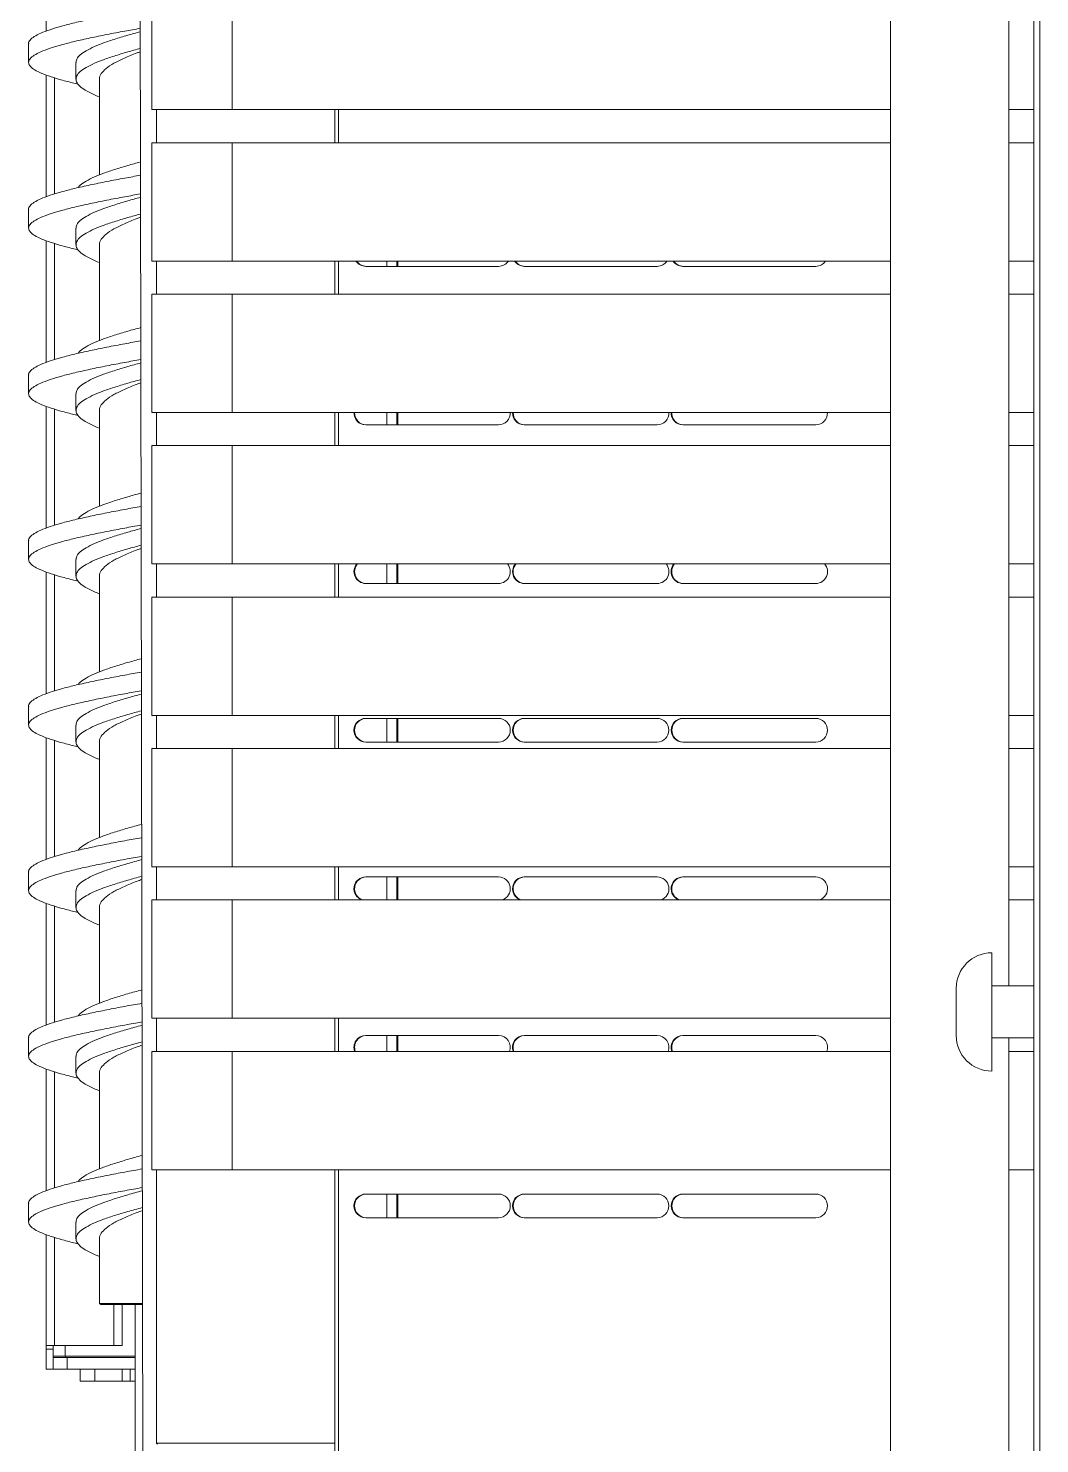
# Model space of a CAD drawing. Header units: millimetres. Extents: x 8553 to 64453, y 11523 to 72084.
# Drawn here: x 32470.8 to 32812.5, y 19645.5 to 20123.9 of the extents above; entities that cross this region are included whole.
import ezdxf

# ---------------------------------------------------------------- set-up
doc = ezdxf.new("R2010")
doc.units = ezdxf.units.MM
doc.layers.add('grey', color=254, linetype='Continuous')

msp = doc.modelspace()

# ---------------------------------------------------------------- linework, layer by layer
at = {"layer": 'grey', "linetype": 'Continuous', "lineweight": 15}
for p, q in [((32810.48, 22331.843), (32810.48, 19579.043)), ((32812.48, 19578.926), (32812.48, 22331.96)), ((32762.043, 19643.123), (32762.043, 22272.723)), ((32802.043, 22110.643), (32802.043, 19800.243)), ((32507.331, 20895.792), (32509.47, 19638.094)), ((32476.882, 20164.145), (32476.882, 20123)), ((32512.589, 20096.477), (32512.589, 20136.477)), ((32539.694, 20136.477), (32539.694, 20096.477)), ((32470.94, 20112.422), (32470.94, 20118.731)), ((32486.94, 20106.776), (32486.94, 20112.422)), ((32476.882, 20108.145), (32476.882, 20067)), ((32479.682, 20107.204), (32479.682, 20067.949)), ((32494.88, 20074.387), (32494.88, 20106.777)), ((32512.589, 20096.477), (32539.694, 20096.477)), ((32514.08, 20085.277), (32514.08, 20096.477)), ((32539.694, 20096.477), (32762.043, 20096.477)), ((32574.401, 20085.277), (32574.401, 20096.477)), ((32575.657, 20096.477), (32575.657, 20085.277)), ((32802.043, 20096.477), (32810.48, 20096.477)), ((32512.589, 20045.277), (32512.589, 20085.277)), ((32512.589, 20085.277), (32539.694, 20085.277)), ((32539.694, 20085.277), (32539.694, 20045.277)), ((32539.694, 20085.277), (32762.043, 20085.277)), ((32802.043, 20085.277), (32810.48, 20085.277)), ((32470.94, 20056.422), (32470.94, 20062.731)), ((32486.94, 20050.776), (32486.94, 20056.422)), ((32476.882, 20052.145), (32476.882, 20011)), ((32479.682, 20051.204), (32479.682, 20011.949)), ((32494.88, 20018.387), (32494.88, 20050.777)), ((32512.589, 20045.277), (32539.694, 20045.277)), ((32514.08, 20034.077), (32514.08, 20045.277)), ((32539.694, 20045.277), (32762.043, 20045.277)), ((32574.401, 20034.077), (32574.401, 20045.277)), ((32575.657, 20045.277), (32575.657, 20034.077)), ((32629.703, 20043.473), (32584.796, 20043.473)), ((32591.994, 20045.277), (32591.994, 20043.473)), ((32595.28, 20045.277), (32595.28, 20043.473)), ((32595.68, 20045.277), (32595.68, 20043.473)), ((32683.277, 20043.473), (32638.369, 20043.473)), ((32736.85, 20043.473), (32691.943, 20043.473)), ((32802.043, 20045.277), (32810.48, 20045.277)), ((32512.589, 19994.077), (32512.589, 20034.077)), ((32512.589, 20034.077), (32539.694, 20034.077)), ((32539.694, 20034.077), (32539.694, 19994.077)), ((32539.694, 20034.077), (32762.043, 20034.077)), ((32802.043, 20034.077), (32810.48, 20034.077)), ((32470.94, 20000.422), (32470.94, 20006.731)), ((32486.94, 19994.776), (32486.94, 20000.422)), ((32476.882, 19996.145), (32476.882, 19955)), ((32479.682, 19995.204), (32479.682, 19955.949)), ((32494.88, 19962.387), (32494.88, 19994.777)), ((32512.589, 19994.077), (32539.694, 19994.077)), ((32514.08, 19982.877), (32514.08, 19994.077)), ((32539.694, 19994.077), (32762.043, 19994.077)), ((32574.401, 19982.877), (32574.401, 19994.077)), ((32575.657, 19994.077), (32575.657, 19982.877)), ((32591.994, 19994.077), (32591.994, 19989.873)), ((32595.28, 19994.077), (32595.28, 19989.873)), ((32595.68, 19994.077), (32595.68, 19989.873)), ((32802.043, 19994.077), (32810.48, 19994.077)), ((32629.703, 19989.873), (32584.796, 19989.873)), ((32683.277, 19989.873), (32638.369, 19989.873)), ((32736.85, 19989.873), (32691.943, 19989.873)), ((32512.589, 19942.877), (32512.589, 19982.877)), ((32512.589, 19982.877), (32539.694, 19982.877)), ((32539.694, 19982.877), (32539.694, 19942.877)), ((32539.694, 19982.877), (32762.043, 19982.877)), ((32802.043, 19982.877), (32810.48, 19982.877)), ((32470.94, 19944.422), (32470.94, 19950.731)), ((32486.94, 19938.776), (32486.94, 19944.422)), ((32512.589, 19942.877), (32539.694, 19942.877)), ((32514.08, 19931.677), (32514.08, 19942.877)), ((32539.694, 19942.877), (32762.043, 19942.877)), ((32574.401, 19931.677), (32574.401, 19942.877)), ((32575.657, 19942.877), (32575.657, 19931.677)), ((32591.994, 19942.877), (32591.994, 19936.273)), ((32595.28, 19942.877), (32595.28, 19936.273)), ((32595.68, 19942.877), (32595.68, 19936.273)), ((32802.043, 19942.877), (32810.48, 19942.877)), ((32476.882, 19940.145), (32476.882, 19899)), ((32479.682, 19939.204), (32479.682, 19899.949)), ((32494.88, 19906.387), (32494.88, 19938.777)), ((32629.703, 19936.273), (32584.796, 19936.273)), ((32683.277, 19936.273), (32638.369, 19936.273)), ((32736.85, 19936.273), (32691.943, 19936.273)), ((32512.589, 19891.677), (32512.589, 19931.677)), ((32512.589, 19931.677), (32539.694, 19931.677)), ((32539.694, 19931.677), (32539.694, 19891.677)), ((32539.694, 19931.677), (32762.043, 19931.677)), ((32802.043, 19931.677), (32810.48, 19931.677)), ((32470.94, 19888.422), (32470.94, 19894.731)), ((32512.589, 19891.677), (32539.694, 19891.677)), ((32514.08, 19880.477), (32514.08, 19891.677)), ((32539.694, 19891.677), (32762.043, 19891.677)), ((32574.401, 19880.477), (32574.401, 19891.677)), ((32575.657, 19891.677), (32575.657, 19880.477)), ((32584.796, 19890.673), (32629.703, 19890.673)), ((32591.994, 19890.673), (32591.994, 19882.673)), ((32595.28, 19890.673), (32595.28, 19882.673)), ((32595.68, 19890.673), (32595.68, 19882.673)), ((32638.369, 19890.673), (32683.277, 19890.673)), ((32691.943, 19890.673), (32736.85, 19890.673)), ((32802.043, 19891.677), (32810.48, 19891.677)), ((32486.94, 19882.776), (32486.94, 19888.422)), ((32476.882, 19884.145), (32476.882, 19843)), ((32479.682, 19883.204), (32479.682, 19843.949)), ((32494.88, 19850.387), (32494.88, 19882.777)), ((32512.589, 19840.477), (32512.589, 19880.477)), ((32512.589, 19880.477), (32539.694, 19880.477)), ((32539.694, 19880.477), (32539.694, 19840.477)), ((32539.694, 19880.477), (32762.043, 19880.477)), ((32629.703, 19882.673), (32584.796, 19882.673)), ((32683.277, 19882.673), (32638.369, 19882.673)), ((32736.85, 19882.673), (32691.943, 19882.673)), ((32802.043, 19880.477), (32810.48, 19880.477)), ((32470.94, 19832.422), (32470.94, 19838.731)), ((32512.589, 19840.477), (32539.694, 19840.477)), ((32514.08, 19829.277), (32514.08, 19840.477)), ((32539.694, 19840.477), (32762.043, 19840.477)), ((32574.401, 19829.277), (32574.401, 19840.477)), ((32575.657, 19840.477), (32575.657, 19829.277)), ((32802.043, 19840.477), (32810.48, 19840.477)), ((32486.94, 19826.776), (32486.94, 19832.422)), ((32584.796, 19837.073), (32629.703, 19837.073)), ((32591.994, 19837.073), (32591.994, 19829.277)), ((32595.28, 19837.073), (32595.28, 19829.277)), ((32595.68, 19837.073), (32595.68, 19829.277)), ((32638.369, 19837.073), (32683.277, 19837.073)), ((32691.943, 19837.073), (32736.85, 19837.073)), ((32476.882, 19828.145), (32476.882, 19787)), ((32512.589, 19789.277), (32512.589, 19829.277)), ((32512.589, 19829.277), (32539.694, 19829.277)), ((32539.694, 19829.277), (32539.694, 19789.277)), ((32539.694, 19829.277), (32762.043, 19829.277)), ((32802.043, 19829.277), (32810.48, 19829.277)), ((32479.682, 19827.204), (32479.682, 19787.949)), ((32494.88, 19794.387), (32494.88, 19826.777)), ((32796.298, 19771.443), (32796.298, 19811.443)), ((32784.298, 19799.443), (32784.298, 19783.443)), ((32796.298, 19800.243), (32810.48, 19800.243)), ((32512.589, 19789.277), (32539.694, 19789.277)), ((32514.08, 19778.077), (32514.08, 19789.277)), ((32539.694, 19789.277), (32762.043, 19789.277)), ((32574.401, 19778.077), (32574.401, 19789.277)), ((32575.657, 19789.277), (32575.657, 19778.077)), ((32470.94, 19776.422), (32470.94, 19782.731)), ((32584.796, 19783.473), (32629.703, 19783.473)), ((32591.994, 19783.473), (32591.994, 19778.077)), ((32595.28, 19783.473), (32595.28, 19778.077)), ((32595.68, 19783.473), (32595.68, 19778.077)), ((32638.369, 19783.473), (32683.277, 19783.473)), ((32691.943, 19783.473), (32736.85, 19783.473)), ((32810.48, 19782.643), (32796.298, 19782.643)), ((32802.043, 19782.643), (32802.043, 19643.123)), ((32486.94, 19770.776), (32486.94, 19776.422)), ((32512.589, 19738.077), (32512.589, 19778.077)), ((32512.589, 19778.077), (32539.694, 19778.077)), ((32539.694, 19778.077), (32539.694, 19738.077)), ((32539.694, 19778.077), (32762.043, 19778.077)), ((32802.043, 19778.077), (32810.48, 19778.077)), ((32476.882, 19772.145), (32476.882, 19731)), ((32479.682, 19771.204), (32479.682, 19731.949)), ((32494.88, 19738.387), (32494.88, 19770.777)), ((32512.589, 19738.077), (32539.694, 19738.077)), ((32514.08, 19645.683), (32514.08, 19738.077)), ((32539.694, 19738.077), (32762.043, 19738.077)), ((32574.401, 19584.673), (32574.401, 19738.077)), ((32575.657, 19738.077), (32575.657, 19584.673)), ((32802.043, 19738.077), (32810.48, 19738.077)), ((32584.796, 19729.873), (32629.703, 19729.873)), ((32591.994, 19729.873), (32591.994, 19721.873)), ((32595.28, 19729.873), (32595.28, 19721.873)), ((32595.68, 19729.873), (32595.68, 19721.873)), ((32638.369, 19729.873), (32683.277, 19729.873)), ((32691.943, 19729.873), (32736.85, 19729.873)), ((32470.94, 19720.422), (32470.94, 19726.731)), ((32486.94, 19714.776), (32486.94, 19720.422)), ((32629.703, 19721.873), (32584.796, 19721.873)), ((32683.277, 19721.873), (32638.369, 19721.873)), ((32736.85, 19721.873), (32691.943, 19721.873)), ((32476.882, 19716.145), (32476.882, 19678.643)), ((32479.682, 19715.204), (32479.682, 19678.643)), ((32494.88, 19692.883), (32494.88, 19714.777)), ((32495.28, 19692.483), (32494.88, 19692.883)), ((32509.377, 19692.883), (32494.88, 19692.883)), ((32509.378, 19692.483), (32495.28, 19692.483)), ((32499.682, 19692.483), (32499.682, 19678.643)), ((32502.482, 19692.483), (32502.482, 19678.643)), ((32506.88, 19577.043), (32506.88, 19692.483)), ((32476.882, 19678.643), (32479.682, 19678.643)), ((32476.882, 19678.643), (32476.882, 19677.443)), ((32479.282, 19677.443), (32476.882, 19677.443)), ((32476.882, 19677.443), (32476.882, 19670.643)), ((32479.28, 19678.643), (32479.28, 19677.443)), ((32479.28, 19670.643), (32479.28, 19674.643)), ((32483.995, 19674.643), (32479.28, 19674.643)), ((32479.282, 19678.643), (32479.282, 19677.443)), ((32479.282, 19677.443), (32479.282, 19674.643)), ((32483.28, 19675.043), (32479.282, 19675.043)), ((32479.298, 19674.643), (32479.282, 19674.906)), ((32499.682, 19678.643), (32479.682, 19678.643)), ((32483.28, 19678.643), (32483.28, 19675.043)), ((32483.28, 19675.043), (32506.88, 19675.043)), ((32483.995, 19670.643), (32483.995, 19674.643)), ((32506.88, 19674.643), (32483.995, 19674.643)), ((32499.682, 19678.643), (32502.482, 19678.643)), ((32476.882, 19670.643), (32479.28, 19670.643)), ((32483.995, 19670.643), (32479.28, 19670.643)), ((32488.359, 19670.643), (32483.995, 19670.643)), ((32488.359, 19666.643), (32488.359, 19670.643)), ((32488.359, 19670.643), (32493.296, 19670.643)), ((32493.296, 19666.643), (32493.296, 19670.643)), ((32493.296, 19670.643), (32494.457, 19670.643)), ((32502.531, 19670.643), (32494.457, 19670.643)), ((32502.531, 19666.643), (32502.531, 19670.643)), ((32502.531, 19670.643), (32505.206, 19670.643)), ((32505.206, 19666.643), (32505.206, 19670.643)), ((32505.206, 19670.643), (32506.88, 19670.643)), ((32488.359, 19666.643), (32493.296, 19666.643)), ((32493.296, 19666.643), (32502.531, 19666.643)), ((32502.531, 19666.643), (32505.206, 19666.643)), ((32505.206, 19666.643), (32506.88, 19666.643)), ((32514.48, 19645.283), (32514.08, 19645.683)), ((32514.08, 19645.683), (32531.018, 19645.683)), ((32531.018, 19645.683), (32574.401, 19645.683))]:
    msp.add_line(p, q, dxfattribs=at)
for centre, radius, start, end in [((32584.808, 20047.401), 3.928, 212.73989, 269.82633), ((32585.016, 20047.401), 3.928, 212.73989, 269.82633), ((32629.691, 20047.401), 3.928, 270.17367, 327.26011), ((32638.381, 20047.401), 3.928, 212.73989, 269.82633), ((32638.59, 20047.401), 3.928, 212.73989, 269.82633), ((32683.265, 20047.401), 3.928, 270.17367, 327.26011), ((32691.955, 20047.401), 3.928, 212.73989, 269.82633), ((32692.163, 20047.401), 3.928, 212.73989, 269.82633), ((32736.838, 20047.401), 3.928, 270.17367, 327.26011), ((32584.83, 19993.848), 3.975, 176.70044, 269.5039), ((32585.039, 19993.848), 3.975, 176.70044, 269.5039), ((32629.669, 19993.848), 3.975, 270.4961, 3.29956), ((32638.404, 19993.848), 3.975, 176.70044, 269.5039), ((32638.612, 19993.848), 3.975, 176.70044, 269.5039), ((32683.242, 19993.848), 3.975, 270.4961, 3.29956), ((32691.977, 19993.848), 3.975, 176.70044, 269.5039), ((32692.186, 19993.848), 3.975, 176.70044, 269.5039), ((32736.816, 19993.848), 3.975, 270.4961, 3.29956), ((32584.852, 19940.277), 4.005, 139.5221, 269.20268), ((32585.06, 19940.277), 4.005, 139.5221, 269.20268), ((32629.647, 19940.277), 4.005, 270.79732, 40.4779), ((32638.425, 19940.277), 4.005, 139.5221, 269.20268), ((32638.633, 19940.277), 4.005, 139.5221, 269.20268), ((32683.221, 19940.277), 4.005, 270.79732, 40.4779), ((32691.999, 19940.277), 4.005, 139.5221, 269.20268), ((32692.207, 19940.277), 4.005, 139.5221, 269.20268), ((32736.794, 19940.277), 4.005, 270.79732, 40.4779), ((32584.842, 19886.673), 4, 90.66843, 269.33157), ((32585.051, 19886.673), 4, 90.66843, 269.33157), ((32629.656, 19886.673), 4, 270.66843, 89.33157), ((32638.416, 19886.673), 4, 90.66843, 269.33157), ((32638.624, 19886.673), 4, 90.66843, 269.33157), ((32683.23, 19886.673), 4, 270.66843, 89.33157), ((32691.99, 19886.673), 4, 90.66843, 269.33157), ((32692.198, 19886.673), 4, 90.66843, 269.33157), ((32736.803, 19886.673), 4, 270.66843, 89.33157), ((32584.85, 19833.068), 4.006, 90.77337, 251.13402), ((32585.058, 19833.068), 4.006, 90.77337, 251.13402), ((32629.649, 19833.068), 4.006, 288.86598, 89.22663), ((32638.423, 19833.068), 4.006, 90.77337, 251.13402), ((32638.632, 19833.068), 4.006, 90.77337, 251.13402), ((32683.222, 19833.068), 4.006, 288.86598, 89.22663), ((32691.997, 19833.068), 4.006, 90.77337, 251.13402), ((32692.205, 19833.068), 4.006, 90.77337, 251.13402), ((32736.796, 19833.068), 4.006, 288.86598, 89.22663), ((32796.298, 19799.443), 12, 90, 180), ((32584.836, 19779.485), 3.988, 90.57187, 200.67756), ((32585.056, 19779.477), 3.996, 90.74027, 200.50916), ((32629.651, 19779.477), 3.996, 339.49084, 89.25973), ((32638.409, 19779.485), 3.988, 90.57187, 200.67756), ((32638.629, 19779.477), 3.996, 90.74027, 200.50916), ((32683.225, 19779.477), 3.996, 339.49084, 89.25973), ((32691.983, 19779.485), 3.988, 90.57187, 200.67756), ((32692.203, 19779.477), 3.996, 90.74027, 200.50916), ((32736.798, 19779.477), 3.996, 339.49084, 89.25973), ((32796.298, 19783.443), 12, 180, 270), ((32584.842, 19725.873), 4, 90.66843, 269.33157), ((32585.051, 19725.873), 4, 90.66843, 269.33157), ((32629.656, 19725.873), 4, 270.66843, 89.33157), ((32638.416, 19725.873), 4, 90.66843, 269.33157), ((32638.624, 19725.873), 4, 90.66843, 269.33157), ((32683.23, 19725.873), 4, 270.66843, 89.33157), ((32691.99, 19725.873), 4, 90.66843, 269.33157), ((32692.198, 19725.873), 4, 90.66843, 269.33157), ((32736.803, 19725.873), 4, 270.66843, 89.33157), ((32483.68, 19675.043), 0.4, 180, 270)]:
    msp.add_arc(centre, radius, start, end, dxfattribs=at)
for points, knots in [([(32508.633, 20130.25), (32506.902, 20129.94), (32503, 20129.241), (32497.295, 20128.154), (32491.587, 20126.985), (32486.42, 20125.821), (32481.876, 20124.653), (32478.033, 20123.486), (32474.963, 20122.321), (32472.689, 20121.152), (32471.368, 20119.987), (32470.816, 20119.18), (32470.962, 20118.761), (32470.972, 20118.731)], [0, 0, 0, 0, 0.0807462, 0.1819952, 0.2833248, 0.3845518, 0.4858448, 0.5871379, 0.6883649, 0.7896945, 0.8909435, 0.9921926, 1, 1, 1, 1]), ([(32508.644, 20123.943), (32506.909, 20123.632), (32503.004, 20122.933), (32497.295, 20121.846), (32491.587, 20120.677), (32486.42, 20119.512), (32481.876, 20118.345), (32478.034, 20117.177), (32474.959, 20116.013), (32472.705, 20114.844), (32471.308, 20113.678), (32470.794, 20112.513), (32471.172, 20111.343), (32472.433, 20110.179), (32474.561, 20109.011), (32477.504, 20107.844), (32481.264, 20106.68), (32484.683, 20105.755), (32487.031, 20105.222), (32487.667, 20105.078)], [0, 0, 0, 0, 0.0494085, 0.1112338, 0.1731083, 0.2349202, 0.2967724, 0.3586245, 0.4204364, 0.4823109, 0.5441362, 0.6059615, 0.6678361, 0.729648, 0.7915001, 0.8533523, 0.9151642, 0.9770387, 1, 1, 1, 1]), ([(32508.646, 20122.786), (32507.211, 20122.395), (32504.064, 20121.537), (32499.726, 20120.211), (32495.673, 20118.81), (32492.303, 20117.411), (32489.673, 20116.012), (32487.902, 20114.611), (32486.992, 20113.414), (32487.034, 20112.684), (32487.049, 20112.421)], [0, 0, 0, 0, 0.113256, 0.2483733, 0.3834906, 0.518539, 0.6535875, 0.7887048, 0.9238221, 1, 1, 1, 1]), ([(32508.655, 20117.143), (32507.217, 20116.751), (32504.067, 20115.892), (32499.726, 20114.566), (32495.674, 20113.165), (32492.302, 20111.766), (32489.68, 20110.367), (32487.876, 20108.966), (32486.933, 20107.565), (32486.878, 20106.166), (32487.703, 20104.767), (32489.414, 20103.366), (32491.77, 20102.027), (32493.894, 20101.157), (32494.88, 20100.753)], [0, 0, 0, 0, 0.0717823, 0.1572267, 0.2426712, 0.3280721, 0.413473, 0.4989175, 0.5843619, 0.6697629, 0.7551638, 0.8406082, 0.9260527, 1, 1, 1, 1]), ([(32494.906, 20106.777), (32494.897, 20106.807), (32494.72, 20107.42), (32495.373, 20108.617), (32496.936, 20110.367), (32499.606, 20112.116), (32503.18, 20113.866), (32506.281, 20115.164), (32508.288, 20115.879), (32508.657, 20116.011)], [0, 0, 0, 0, 0.009699, 0.1992138, 0.3887222, 0.5782254, 0.7677248, 0.9572217, 1, 1, 1, 1]), ([(32508.721, 20078.761), (32507.26, 20078.363), (32504.088, 20077.498), (32499.725, 20076.166), (32495.676, 20074.765), (32492.292, 20073.366), (32489.717, 20071.967), (32488.171, 20070.873), (32487.794, 20070.246), (32487.698, 20070.086)], [0, 0, 0, 0, 0.1377092, 0.2991453, 0.4605814, 0.6219353, 0.7832891, 0.9447252, 1, 1, 1, 1]), ([(32508.728, 20074.267), (32506.965, 20073.951), (32503.031, 20073.247), (32497.295, 20072.154), (32491.587, 20070.985), (32486.42, 20069.821), (32481.876, 20068.653), (32478.033, 20067.486), (32474.963, 20066.321), (32472.689, 20065.152), (32471.368, 20063.987), (32470.816, 20063.18), (32470.962, 20062.761), (32470.972, 20062.731)], [0, 0, 0, 0, 0.0821173, 0.1832153, 0.2843938, 0.3854698, 0.4866117, 0.5877537, 0.6888297, 0.7900082, 0.8911062, 0.9922042, 1, 1, 1, 1]), ([(32508.739, 20067.96), (32506.972, 20067.644), (32503.034, 20066.939), (32497.295, 20065.846), (32491.587, 20064.677), (32486.42, 20063.512), (32481.876, 20062.345), (32478.034, 20061.177), (32474.959, 20060.013), (32472.705, 20058.844), (32471.308, 20057.678), (32470.794, 20056.513), (32471.172, 20055.343), (32472.433, 20054.179), (32474.561, 20053.011), (32477.504, 20051.844), (32481.264, 20050.68), (32484.683, 20049.755), (32487.031, 20049.222), (32487.667, 20049.078)], [0, 0, 0, 0, 0.0502747, 0.1120437, 0.1738619, 0.2356174, 0.2974132, 0.359209, 0.4209645, 0.4827827, 0.5445517, 0.6063206, 0.6681388, 0.7298943, 0.7916901, 0.8534859, 0.9152415, 0.9770596, 1, 1, 1, 1]), ([(32508.741, 20066.812), (32507.274, 20066.412), (32504.094, 20065.546), (32499.726, 20064.211), (32495.673, 20062.81), (32492.303, 20061.411), (32489.673, 20060.012), (32487.902, 20058.611), (32486.992, 20057.414), (32487.034, 20056.684), (32487.049, 20056.421)], [0, 0, 0, 0, 0.115508, 0.2502821, 0.3850563, 0.5197618, 0.6544673, 0.7892414, 0.9240156, 1, 1, 1, 1]), ([(32508.751, 20061.169), (32507.28, 20060.768), (32504.097, 20059.901), (32499.726, 20058.566), (32495.674, 20057.165), (32492.302, 20055.766), (32489.68, 20054.367), (32487.876, 20052.966), (32486.933, 20051.565), (32486.878, 20050.166), (32487.703, 20048.767), (32489.414, 20047.366), (32491.77, 20046.027), (32493.894, 20045.157), (32494.88, 20044.753)], [0, 0, 0, 0, 0.0732744, 0.1585815, 0.2438886, 0.3291522, 0.4144159, 0.499723, 0.5850301, 0.6702937, 0.7555574, 0.8408645, 0.9261715, 1, 1, 1, 1]), ([(32494.906, 20050.777), (32494.897, 20050.807), (32494.72, 20051.42), (32495.373, 20052.617), (32496.936, 20054.367), (32499.606, 20056.116), (32503.179, 20057.866), (32506.311, 20059.176), (32508.351, 20059.902), (32508.753, 20060.045)], [0, 0, 0, 0, 0.0096632, 0.1984782, 0.3872867, 0.5760902, 0.7648899, 0.9536869, 1, 1, 1, 1]), ([(32508.816, 20022.787), (32507.323, 20022.38), (32504.118, 20021.507), (32499.725, 20020.166), (32495.676, 20018.765), (32492.292, 20017.366), (32489.717, 20015.967), (32488.171, 20014.873), (32487.794, 20014.246), (32487.698, 20014.086)], [0, 0, 0, 0, 0.1403244, 0.3012709, 0.4622174, 0.6230819, 0.7839464, 0.9448929, 1, 1, 1, 1]), ([(32508.824, 20018.284), (32507.028, 20017.963), (32503.062, 20017.253), (32497.294, 20016.154), (32491.587, 20014.985), (32486.42, 20013.821), (32481.876, 20012.653), (32478.033, 20011.486), (32474.963, 20010.321), (32472.689, 20009.152), (32471.368, 20007.987), (32470.816, 20007.18), (32470.962, 20006.761), (32470.972, 20006.731)], [0, 0, 0, 0, 0.0834843, 0.1844317, 0.2854595, 0.386385, 0.4873763, 0.5883676, 0.6892931, 0.7903209, 0.8912684, 0.9922158, 1, 1, 1, 1]), ([(32508.834, 20011.977), (32507.035, 20011.655), (32503.065, 20010.945), (32497.294, 20009.846), (32491.587, 20008.677), (32486.42, 20007.512), (32481.876, 20006.345), (32478.034, 20005.177), (32474.959, 20004.013), (32472.705, 20002.844), (32471.308, 20001.678), (32470.794, 20000.513), (32471.172, 19999.343), (32472.433, 19998.179), (32474.561, 19997.011), (32477.504, 19995.844), (32481.264, 19994.68), (32484.683, 19993.755), (32487.031, 19993.222), (32487.667, 19993.078)], [0, 0, 0, 0, 0.0511394, 0.1128522, 0.174614, 0.2363133, 0.2980529, 0.3597924, 0.4214917, 0.4832536, 0.5449663, 0.6066791, 0.6684409, 0.7301402, 0.7918798, 0.8536193, 0.9153186, 0.9770805, 1, 1, 1, 1]), ([(32508.836, 20010.838), (32507.336, 20010.43), (32504.124, 20009.555), (32499.725, 20008.211), (32495.673, 20006.81), (32492.303, 20005.411), (32489.673, 20004.012), (32487.902, 20002.611), (32486.992, 20001.414), (32487.034, 20000.684), (32487.049, 20000.421)], [0, 0, 0, 0, 0.1177486, 0.2521813, 0.3866141, 0.5209783, 0.6553426, 0.7897753, 0.924208, 1, 1, 1, 1]), ([(32508.846, 20005.195), (32507.343, 20004.786), (32504.127, 20003.91), (32499.725, 20002.566), (32495.674, 20001.165), (32492.302, 19999.766), (32489.68, 19998.367), (32487.876, 19996.966), (32486.933, 19995.565), (32486.878, 19994.166), (32487.703, 19992.767), (32489.414, 19991.366), (32491.77, 19990.027), (32493.894, 19989.157), (32494.88, 19988.753)], [0, 0, 0, 0, 0.0747617, 0.15993189, 0.24510207, 0.33022888, 0.41535568, 0.50052587, 0.58569606, 0.67082286, 0.75594966, 0.84111985, 0.92629004, 1, 1, 1, 1]), ([(32494.906, 19994.777), (32494.897, 19994.807), (32494.72, 19995.42), (32495.373, 19996.617), (32496.936, 19998.367), (32499.606, 20000.116), (32503.178, 20001.866), (32506.34, 20003.187), (32508.414, 20003.925), (32508.848, 20004.079)], [0, 0, 0, 0, 0.0096277, 0.1977479, 0.3858619, 0.5739707, 0.7620757, 0.9501782, 1, 1, 1, 1]), ([(32508.911, 19966.813), (32507.386, 19966.398), (32504.148, 19965.516), (32499.724, 19964.166), (32495.676, 19962.765), (32492.291, 19961.366), (32489.717, 19959.967), (32488.171, 19958.873), (32487.794, 19958.246), (32487.698, 19958.086)], [0, 0, 0, 0, 0.1429237, 0.3033836, 0.4638434, 0.6242215, 0.7845997, 0.9450595, 1, 1, 1, 1]), ([(32508.919, 19962.301), (32507.091, 19961.974), (32503.092, 19961.258), (32497.294, 19960.154), (32491.587, 19958.985), (32486.42, 19957.821), (32481.876, 19956.653), (32478.033, 19955.486), (32474.963, 19954.321), (32472.689, 19953.152), (32471.368, 19951.987), (32470.816, 19951.18), (32470.962, 19950.761), (32470.972, 19950.731)], [0, 0, 0, 0, 0.0848472, 0.1856445, 0.2865221, 0.3872975, 0.4881386, 0.5889798, 0.6897551, 0.7906328, 0.8914301, 0.9922274, 1, 1, 1, 1]), ([(32508.929, 19955.995), (32507.098, 19955.667), (32503.096, 19954.95), (32497.294, 19953.846), (32491.587, 19952.677), (32486.42, 19951.512), (32481.876, 19950.345), (32478.034, 19949.177), (32474.959, 19948.013), (32472.705, 19946.844), (32471.308, 19945.678), (32470.794, 19944.513), (32471.172, 19943.343), (32472.433, 19942.179), (32474.561, 19941.011), (32477.504, 19939.844), (32481.264, 19938.68), (32484.683, 19937.755), (32487.031, 19937.222), (32487.667, 19937.078)], [0, 0, 0, 0, 0.0520026, 0.1136591, 0.1753649, 0.237008, 0.2986914, 0.3603748, 0.422018, 0.4837237, 0.5453803, 0.6070368, 0.6687425, 0.7303857, 0.7920691, 0.8537525, 0.9153957, 0.9771014, 1, 1, 1, 1]), ([(32508.931, 19954.865), (32507.399, 19954.447), (32504.154, 19953.563), (32499.725, 19952.211), (32495.673, 19950.81), (32492.303, 19949.411), (32489.673, 19948.012), (32487.902, 19946.611), (32486.992, 19945.414), (32487.034, 19944.684), (32487.049, 19944.421)], [0, 0, 0, 0, 0.1199779, 0.2540709, 0.388164, 0.5221887, 0.6562135, 0.7903065, 0.9243996, 1, 1, 1, 1]), ([(32508.941, 19949.222), (32507.405, 19948.803), (32504.157, 19947.919), (32499.725, 19946.566), (32495.674, 19945.165), (32492.301, 19943.766), (32489.68, 19942.367), (32487.876, 19940.966), (32486.933, 19939.565), (32486.878, 19938.166), (32487.703, 19936.767), (32489.414, 19935.366), (32491.77, 19934.027), (32493.894, 19933.157), (32494.88, 19932.753)], [0, 0, 0, 0, 0.0762443, 0.161278, 0.2463117, 0.3313021, 0.4162925, 0.5013262, 0.5863599, 0.6713503, 0.7563407, 0.8413744, 0.9264081, 1, 1, 1, 1]), ([(32494.906, 19938.777), (32494.897, 19938.807), (32494.72, 19939.42), (32495.373, 19940.617), (32496.936, 19942.367), (32499.606, 19944.116), (32503.178, 19945.866), (32506.37, 19947.199), (32508.476, 19947.948), (32508.943, 19948.114)], [0, 0, 0, 0, 0.0095924, 0.1970231, 0.3844474, 0.5718667, 0.7592822, 0.9466952, 1, 1, 1, 1]), ([(32509.006, 19910.84), (32507.448, 19910.415), (32504.177, 19909.525), (32499.724, 19908.166), (32495.677, 19906.765), (32492.291, 19905.366), (32489.717, 19903.967), (32488.171, 19902.873), (32487.794, 19902.246), (32487.698, 19902.086)], [0, 0, 0, 0, 0.1455074, 0.3054835, 0.4654597, 0.6253543, 0.785249, 0.9452251, 1, 1, 1, 1]), ([(32509.014, 19906.318), (32507.154, 19905.986), (32503.123, 19905.264), (32497.294, 19904.154), (32491.587, 19902.985), (32486.42, 19901.821), (32481.876, 19900.653), (32478.033, 19899.486), (32474.963, 19898.321), (32472.689, 19897.152), (32471.368, 19895.987), (32470.816, 19895.18), (32470.962, 19894.761), (32470.972, 19894.731)], [0, 0, 0, 0, 0.0862061, 0.1868538, 0.2875816, 0.3882073, 0.4888987, 0.5895901, 0.6902158, 0.7909436, 0.8915913, 0.9922389, 1, 1, 1, 1]), ([(32509.025, 19900.012), (32507.161, 19899.678), (32503.126, 19898.956), (32497.294, 19897.846), (32491.587, 19896.677), (32486.42, 19895.512), (32481.876, 19894.345), (32478.034, 19893.177), (32474.959, 19892.013), (32472.705, 19890.844), (32471.308, 19889.678), (32470.794, 19888.513), (32471.172, 19887.343), (32472.433, 19886.179), (32474.561, 19885.011), (32477.504, 19883.844), (32481.264, 19882.68), (32484.683, 19881.755), (32487.031, 19881.222), (32487.667, 19881.078)], [0, 0, 0, 0, 0.0528641, 0.1144647, 0.1761143, 0.2377014, 0.2993288, 0.3609561, 0.4225432, 0.4841929, 0.5457934, 0.607394, 0.6690436, 0.7306308, 0.7922581, 0.8538854, 0.9154726, 0.9771222, 1, 1, 1, 1]), ([(32509.027, 19898.891), (32507.462, 19898.465), (32504.184, 19897.572), (32499.725, 19896.211), (32495.673, 19894.81), (32492.303, 19893.411), (32489.673, 19892.012), (32487.902, 19890.611), (32486.992, 19889.414), (32487.034, 19888.684), (32487.049, 19888.421)], [0, 0, 0, 0, 0.1221959, 0.255951, 0.389706, 0.523393, 0.6570799, 0.790835, 0.9245901, 1, 1, 1, 1]), ([(32509.036, 19893.248), (32507.468, 19892.821), (32504.187, 19891.927), (32499.725, 19890.566), (32495.674, 19889.165), (32492.301, 19887.766), (32489.68, 19886.367), (32487.876, 19884.966), (32486.933, 19883.565), (32486.878, 19882.166), (32487.703, 19880.767), (32489.414, 19879.366), (32491.77, 19878.027), (32493.894, 19877.157), (32494.88, 19876.753)], [0, 0, 0, 0, 0.0777221, 0.1626197, 0.2475174, 0.3323719, 0.4172263, 0.502124, 0.5870216, 0.6718761, 0.7567305, 0.8416282, 0.9265259, 1, 1, 1, 1]), ([(32494.906, 19882.777), (32494.897, 19882.807), (32494.72, 19883.42), (32495.373, 19884.617), (32496.936, 19886.367), (32499.607, 19888.116), (32503.177, 19889.866), (32506.399, 19891.21), (32508.539, 19891.971), (32509.038, 19892.148)], [0, 0, 0, 0, 0.0095573, 0.1963035, 0.3830433, 0.5697781, 0.7565091, 0.9432376, 1, 1, 1, 1]), ([(32509.101, 19854.866), (32507.511, 19854.433), (32504.207, 19853.533), (32499.724, 19852.166), (32495.677, 19850.765), (32492.291, 19849.366), (32489.717, 19847.967), (32488.171, 19846.873), (32487.794, 19846.246), (32487.698, 19846.086)], [0, 0, 0, 0, 0.14807557, 0.3075709, 0.46706623, 0.62648033, 0.78589442, 0.94538976, 1, 1, 1, 1]), ([(32509.109, 19850.336), (32507.217, 19849.997), (32503.154, 19849.27), (32497.294, 19848.154), (32491.587, 19846.985), (32486.42, 19845.821), (32481.876, 19844.653), (32478.033, 19843.486), (32474.963, 19842.321), (32472.689, 19841.152), (32471.368, 19839.987), (32470.816, 19839.18), (32470.962, 19838.761), (32470.972, 19838.731)], [0, 0, 0, 0, 0.087561, 0.1880594, 0.2886379, 0.3891144, 0.4896565, 0.5901986, 0.6906751, 0.7912536, 0.891752, 0.9922504, 1, 1, 1, 1]), ([(32509.12, 19844.029), (32507.224, 19843.69), (32503.157, 19842.962), (32497.294, 19841.846), (32491.587, 19840.677), (32486.42, 19839.512), (32481.876, 19838.345), (32478.034, 19837.177), (32474.959, 19836.013), (32472.705, 19834.844), (32471.308, 19833.678), (32470.794, 19832.513), (32471.172, 19831.343), (32472.433, 19830.179), (32474.561, 19829.011), (32477.504, 19827.844), (32481.264, 19826.68), (32484.683, 19825.755), (32487.031, 19825.222), (32487.667, 19825.078)], [0, 0, 0, 0, 0.0537241, 0.1152687, 0.1768624, 0.2383936, 0.299965, 0.3615363, 0.4230676, 0.4846612, 0.5462058, 0.6077505, 0.6693441, 0.7308753, 0.7924467, 0.8540181, 0.9155493, 0.9771429, 1, 1, 1, 1]), ([(32509.122, 19842.917), (32507.524, 19842.483), (32504.213, 19841.581), (32499.725, 19840.211), (32495.673, 19838.81), (32492.303, 19837.411), (32489.673, 19836.012), (32487.902, 19834.611), (32486.992, 19833.414), (32487.034, 19832.684), (32487.049, 19832.421)], [0, 0, 0, 0, 0.12440278, 0.25782158, 0.39124039, 0.52459124, 0.65794208, 0.79136089, 0.92477969, 1, 1, 1, 1]), ([(32509.131, 19837.274), (32507.531, 19836.839), (32504.216, 19835.936), (32499.724, 19834.566), (32495.674, 19833.165), (32492.301, 19831.766), (32489.68, 19830.367), (32487.876, 19828.966), (32486.933, 19827.565), (32486.878, 19826.166), (32487.703, 19824.767), (32489.414, 19823.366), (32491.77, 19822.027), (32493.894, 19821.157), (32494.88, 19820.753)], [0, 0, 0, 0, 0.0791952, 0.1639572, 0.2487193, 0.3334382, 0.4181571, 0.5029192, 0.5876813, 0.6724002, 0.7571191, 0.8418812, 0.9266432, 1, 1, 1, 1]), ([(32494.906, 19826.777), (32494.897, 19826.807), (32494.72, 19827.42), (32495.373, 19828.617), (32496.936, 19830.367), (32499.607, 19832.116), (32503.176, 19833.866), (32506.429, 19835.221), (32508.602, 19835.993), (32509.133, 19836.182)], [0, 0, 0, 0, 0.0095226, 0.1955891, 0.3816495, 0.5677047, 0.7537562, 0.9398052, 1, 1, 1, 1]), ([(32509.197, 19798.892), (32507.574, 19798.451), (32504.237, 19797.542), (32499.724, 19796.166), (32495.677, 19794.765), (32492.291, 19793.366), (32489.717, 19791.967), (32488.171, 19790.873), (32487.794, 19790.246), (32487.698, 19790.086)], [0, 0, 0, 0, 0.1506283, 0.3096457, 0.4686632, 0.6275996, 0.786536, 0.9455534, 1, 1, 1, 1]), ([(32509.204, 19794.353), (32507.28, 19794.008), (32503.184, 19793.275), (32497.294, 19792.154), (32491.587, 19790.985), (32486.42, 19789.821), (32481.876, 19788.653), (32478.033, 19787.486), (32474.963, 19786.321), (32472.689, 19785.152), (32471.368, 19783.987), (32470.816, 19783.18), (32470.962, 19782.761), (32470.972, 19782.731)], [0, 0, 0, 0, 0.0889118, 0.1892615, 0.289691, 0.3900188, 0.4904121, 0.5908053, 0.6911331, 0.7915627, 0.8919123, 0.9922619, 1, 1, 1, 1]), ([(32509.215, 19788.046), (32507.287, 19787.701), (32503.188, 19786.968), (32497.294, 19785.846), (32491.587, 19784.677), (32486.42, 19783.512), (32481.876, 19782.345), (32478.034, 19781.177), (32474.959, 19780.013), (32472.705, 19778.844), (32471.308, 19777.678), (32470.794, 19776.513), (32471.172, 19775.343), (32472.433, 19774.179), (32474.561, 19773.011), (32477.504, 19771.844), (32481.264, 19770.68), (32484.683, 19769.755), (32487.031, 19769.222), (32487.667, 19769.078)], [0, 0, 0, 0, 0.0545825, 0.1160713, 0.1776091, 0.2390845, 0.3006, 0.3621155, 0.4235909, 0.4851287, 0.5466175, 0.6081063, 0.6696441, 0.7311195, 0.792635, 0.8541505, 0.9156259, 0.9771637, 1, 1, 1, 1]), ([(32509.217, 19786.944), (32507.587, 19786.5), (32504.243, 19785.59), (32499.724, 19784.211), (32495.673, 19782.81), (32492.303, 19781.411), (32489.673, 19780.012), (32487.902, 19778.611), (32486.992, 19777.414), (32487.034, 19776.684), (32487.049, 19776.421)], [0, 0, 0, 0, 0.1265986, 0.2596828, 0.392767, 0.5257835, 0.6587999, 0.7918841, 0.9249683, 1, 1, 1, 1]), ([(32509.227, 19781.301), (32507.593, 19780.856), (32504.246, 19779.945), (32499.724, 19778.566), (32495.674, 19777.165), (32492.301, 19775.766), (32489.68, 19774.367), (32487.876, 19772.966), (32486.933, 19771.565), (32486.878, 19770.166), (32487.703, 19768.767), (32489.414, 19767.366), (32491.77, 19766.027), (32493.894, 19765.157), (32494.88, 19764.753)], [0, 0, 0, 0, 0.0806635, 0.1652904, 0.2499174, 0.3345012, 0.419085, 0.5037119, 0.5883388, 0.6729226, 0.7575064, 0.8421333, 0.9267602, 1, 1, 1, 1]), ([(32494.906, 19770.777), (32494.897, 19770.807), (32494.72, 19771.42), (32495.373, 19772.617), (32496.936, 19774.367), (32499.607, 19776.116), (32503.175, 19777.866), (32506.459, 19779.233), (32508.665, 19780.016), (32509.228, 19780.216)], [0, 0, 0, 0, 0.009488, 0.19488, 0.3802657, 0.5656464, 0.7510233, 0.9363977, 1, 1, 1, 1]), ([(32509.292, 19742.919), (32507.636, 19742.468), (32504.267, 19741.551), (32499.723, 19740.166), (32495.677, 19738.765), (32492.291, 19737.366), (32489.717, 19735.967), (32488.171, 19734.873), (32487.794, 19734.246), (32487.698, 19734.086)], [0, 0, 0, 0, 0.1531658, 0.3117082, 0.4702505, 0.6287121, 0.7871737, 0.9457161, 1, 1, 1, 1]), ([(32509.3, 19738.37), (32507.343, 19738.02), (32503.215, 19737.281), (32497.294, 19736.154), (32491.587, 19734.985), (32486.42, 19733.821), (32481.876, 19732.653), (32478.033, 19731.486), (32474.963, 19730.321), (32472.689, 19729.152), (32471.368, 19727.987), (32470.816, 19727.18), (32470.962, 19726.761), (32470.972, 19726.731)], [0, 0, 0, 0, 0.0902587, 0.19046, 0.2907411, 0.3909206, 0.4911654, 0.5914102, 0.6915897, 0.7918708, 0.8920721, 0.9922733, 1, 1, 1, 1]), ([(32509.31, 19732.063), (32507.35, 19731.713), (32503.218, 19730.973), (32497.294, 19729.846), (32491.587, 19728.677), (32486.42, 19727.512), (32481.876, 19726.345), (32478.034, 19725.177), (32474.959, 19724.013), (32472.705, 19722.844), (32471.308, 19721.678), (32470.794, 19720.513), (32471.172, 19719.343), (32472.433, 19718.179), (32474.561, 19717.011), (32477.504, 19715.844), (32481.264, 19714.68), (32484.683, 19713.755), (32487.031, 19713.222), (32487.667, 19713.078)], [0, 0, 0, 0, 0.0554394, 0.1168725, 0.1783545, 0.2397742, 0.3012339, 0.3626937, 0.4241134, 0.4855954, 0.5470284, 0.6084615, 0.6699435, 0.7313632, 0.7928229, 0.8542827, 0.9157024, 0.9771844, 1, 1, 1, 1]), ([(32509.312, 19730.97), (32507.65, 19730.518), (32504.273, 19729.599), (32499.724, 19728.211), (32495.674, 19726.81), (32492.303, 19725.411), (32489.673, 19724.012), (32487.902, 19722.611), (32486.992, 19721.414), (32487.034, 19720.684), (32487.049, 19720.421)], [0, 0, 0, 0, 0.1287834, 0.2615347, 0.394286, 0.5269697, 0.6596534, 0.7924047, 0.925156, 1, 1, 1, 1]), ([(32509.322, 19725.327), (32507.656, 19724.874), (32504.276, 19723.954), (32499.724, 19722.566), (32495.674, 19721.165), (32492.301, 19719.766), (32489.68, 19718.367), (32487.876, 19716.966), (32486.933, 19715.565), (32486.878, 19714.166), (32487.703, 19712.767), (32489.414, 19711.366), (32491.77, 19710.027), (32493.894, 19709.157), (32494.88, 19708.753)], [0, 0, 0, 0, 0.0821273, 0.1666194, 0.2511116, 0.3355607, 0.4200099, 0.504502, 0.5889942, 0.6734433, 0.7578925, 0.8423846, 0.9268768, 1, 1, 1, 1]), ([(32494.906, 19714.777), (32494.897, 19714.807), (32494.72, 19715.42), (32495.373, 19716.617), (32496.936, 19718.367), (32499.607, 19720.116), (32503.174, 19721.866), (32506.488, 19723.244), (32508.728, 19724.039), (32509.324, 19724.25)], [0, 0, 0, 0, 0.0094538, 0.194176, 0.3788919, 0.5636029, 0.7483101, 0.9330148, 1, 1, 1, 1])]:
    msp.add_open_spline(points, degree=3, knots=knots, dxfattribs=at)

doc.saveas('drawing.dxf')
